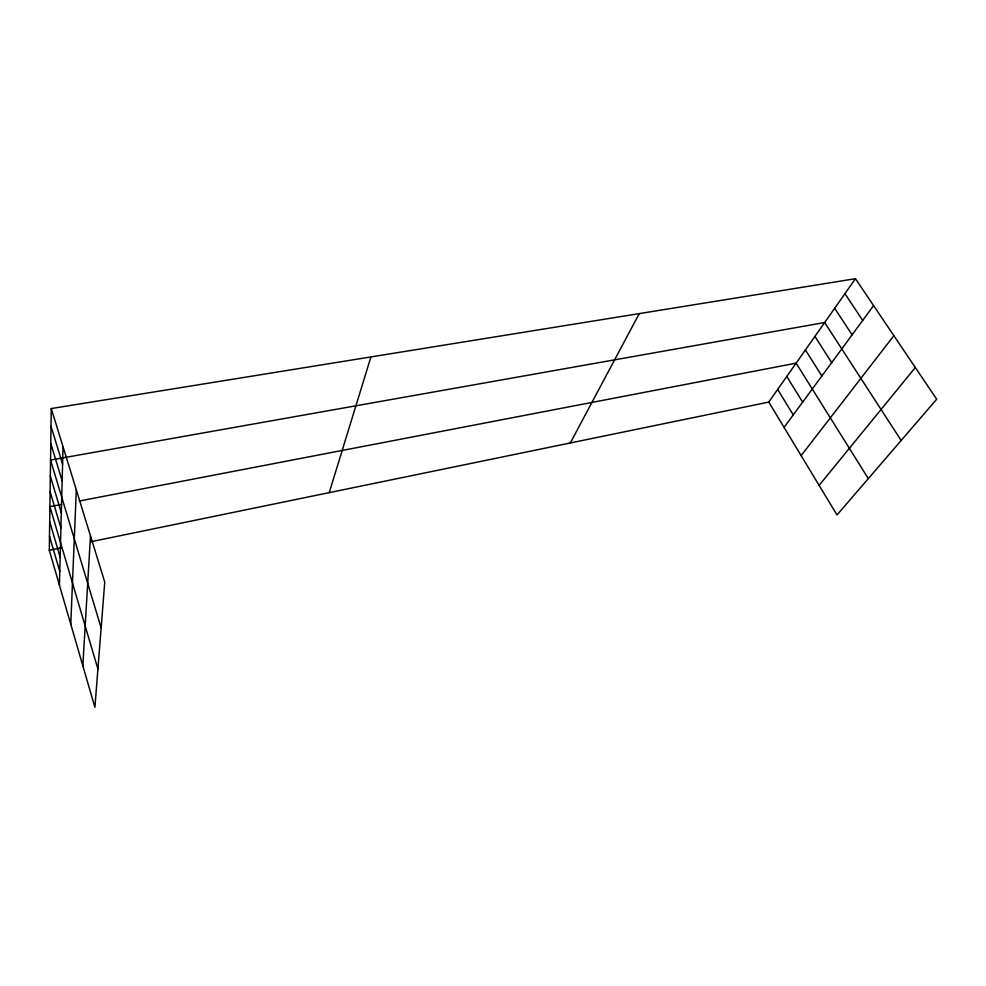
<?xml version="1.0" encoding="UTF-8"?>
<svg xmlns="http://www.w3.org/2000/svg" width="986" height="986" viewBox="0 0 986 986"><rect width="100%" height="100%" fill="white"/><g stroke="black" fill="none" stroke-linecap="round" stroke-linejoin="round"><path stroke-width="1.48" d="M51.26 408.549L104.75 582.134L94.902 707.307L49.3 550.299L51.26 408.549L855.454 278.693L936.7 399.207L837.003 514.963L768.784 402.078L855.454 278.693M59.419 585.142L63.042 446.769M70.77 624.237L76.316 489.869M82.836 665.747L90.49 535.854M329.225 492.63L370.921 356.932M570.315 442.96L639.248 313.597M784.08 427.394L873.596 305.598M801.137 455.618L893.871 335.684M819.12 485.383L915.328 367.495M49.3 550.299L61.033 547.883M90.552 541.807L768.784 402.078M61.699 504.401L49.904 506.668L97.922 669.038M79.373 500.999L796.109 363.168L868.321 478.592M844.928 293.68L862.713 320.413M834.661 308.285L852.114 334.833M901.155 440.471L824.666 322.521L50.545 460.055L101.151 627.897M814.917 336.399L831.703 362.601M805.402 349.944L821.868 375.974M786.779 376.455L802.653 402.128M777.671 389.421L793.249 414.921M51.013 426.297L62.586 464.135M50.779 443.466L62.143 480.909M50.323 476.102L61.317 512.782M50.113 491.632L60.922 527.941M49.694 521.68L60.146 557.25M49.497 536.224L59.776 571.424"/></g></svg>
